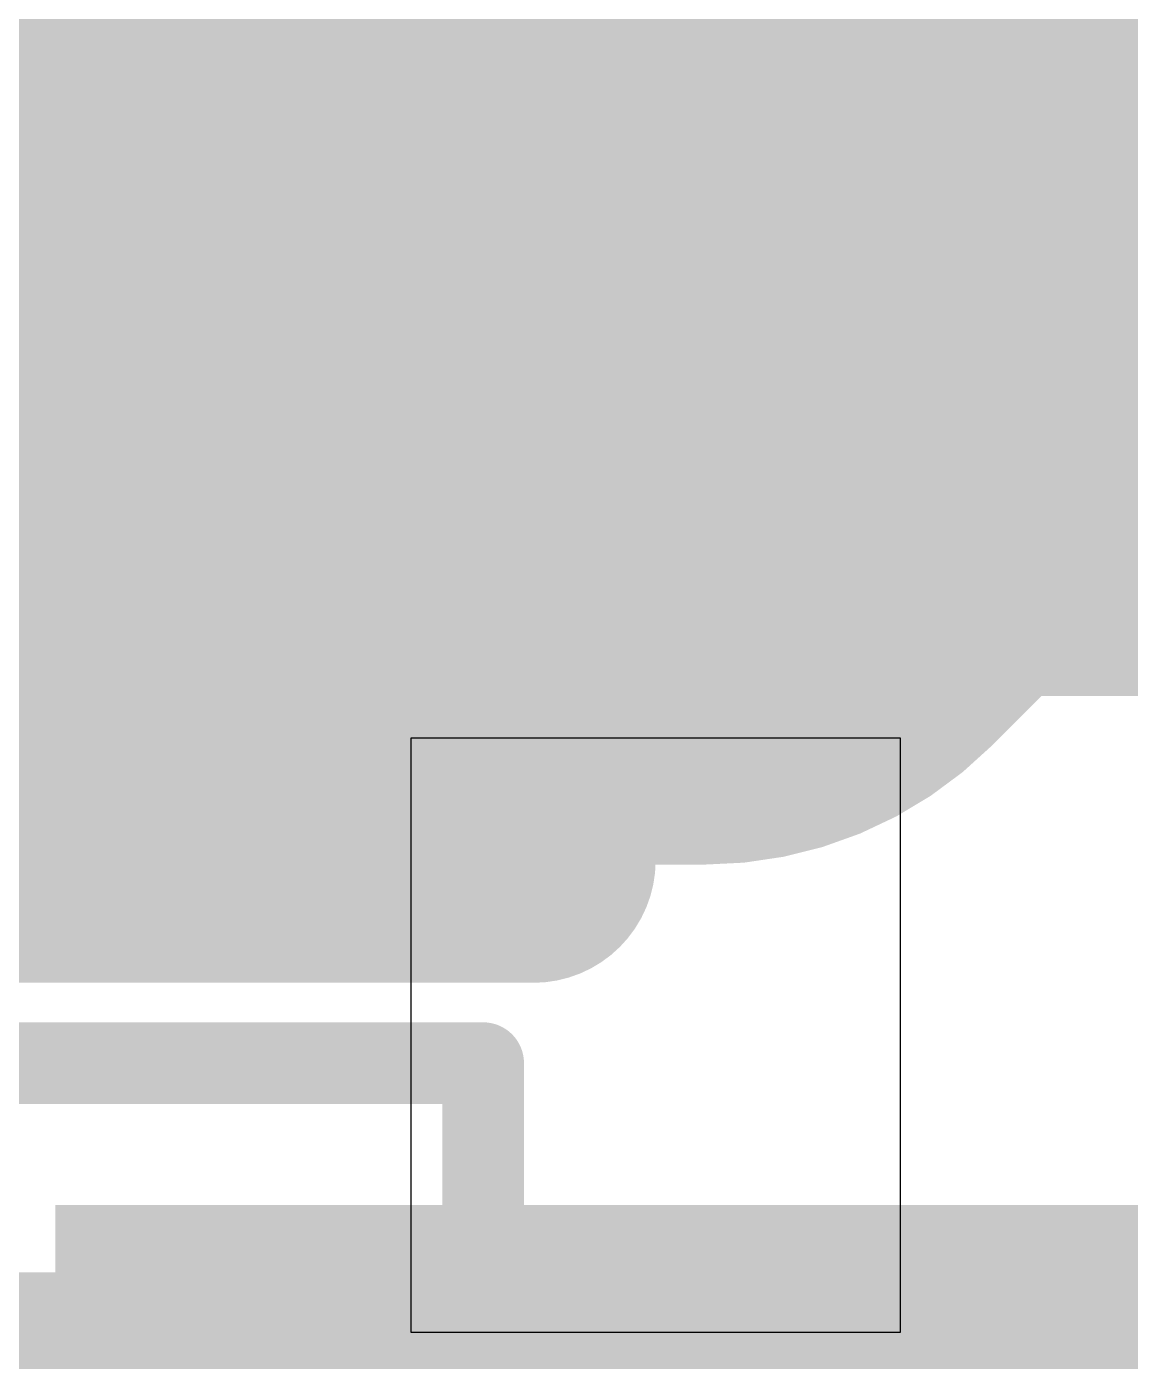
# Model space of a CAD drawing. Header units: inches. Extents: x -0.16 to 1.73, y -0.16 to 1.34.
# Drawn here: x 0.22504 to 0.25209, y 0.24622 to 0.27895 of the extents above; entities that cross this region are included whole.
import ezdxf

# ---------------------------------------------------------------- set-up
doc = ezdxf.new("R2010")
doc.units = ezdxf.units.IN
doc.header["$MEASUREMENT"] = 0
for name, color, linetype in [('Bottom Layer', 5, 'Continuous'), ('Mechanical 15', 56, 'Continuous'), ('Top Layer', 1, 'Continuous'), ('Top Overlay', 2, 'Continuous'), ('Top Solder', 216, 'Continuous')]:
    doc.layers.add(name, color=color, linetype=linetype)

# ---------------------------------------------------------------- blocks, each defined once
blk = doc.blocks.new('SOD_123_L2_7_W1_6_LS3_7_RD_86')
at = {"layer": 'Top Solder'}
blk.add_hatch(color=216, dxfattribs=at).paths.add_polyline_path([(-0.086288, 0.028015), (-0.04246, 0.028015), (-0.04246, -0.028015), (-0.086288, -0.028015)])
at = {"layer": 'Mechanical 15'}
for points in [[(-0.052953, 0.031496, 0.002, 0.002, 0), (-0.052953, -0.031496, 0.002, 0.002, 0)], [(0.052953, -0.031496, 0.002, 0.002, 0), (-0.052953, -0.031496, 0.002, 0.002, 0)]]:
    blk.add_lwpolyline(points, format="xyseb", dxfattribs=at)
blk.add_lwpolyline([(-0.053453, -0.031496, 0.001, 0.001, 1), (-0.052453, -0.031496, 0.001, 0.001, 1)], format="xyseb", close=True, dxfattribs=at)
blk.add_lwpolyline([(-0.053453, -0.031496, 0.001, 0.001, 1), (-0.052453, -0.031496, 0.001, 0.001, 1)], format="xyseb", close=True, dxfattribs=at)
at = {"layer": 'Top Overlay'}
for p, q in [((-0.051181, -0.024898), (-0.063181, -0.024898)), ((-0.063181, -0.024898), (-0.063181, -0.039465)), ((-0.051181, -0.039465), (-0.051181, -0.024898)), ((-0.063181, -0.039465), (-0.051181, -0.039465)), ((-0.051181, -0.039465), (-0.051181, -0.039465))]:
    blk.add_line(p, q, dxfattribs=at)
blk.add_lwpolyline([(0.054181, -0.036465, 0.006, 0.006, 0), (-0.054181, -0.036465, 0.006, 0.006, 0)], format="xyseb", dxfattribs=at)
blk.add_lwpolyline([(-0.055681, -0.036465, 0.003, 0.003, 1), (-0.052681, -0.036465, 0.003, 0.003, 1)], format="xyseb", close=True, dxfattribs=at)

msp = doc.modelspace()

# ---------------------------------------------------------------- linework, layer by layer
at = {"layer": 'Bottom Layer'}
for points in [[(0.241637, 0.2684, 0.02, 0.02, 0), (0.290073, 0.316836, 0.02, 0.02, 0)], [(0.056968, 0.2684, 0.02, 0.02, 0), (0.241637, 0.2684, 0.02, 0.02, 0)], [(-0.003695, 0.2384, 0.02, 0.02, 0), (0.282737, 0.2384, 0.02, 0.02, 0)]]:
    msp.add_lwpolyline(points, format="xyseb", dxfattribs=at)
msp.add_lwpolyline([(0.236637, 0.2684, 0.01, 0.01, 1), (0.246637, 0.2684, 0.01, 0.01, 1)], format="xyseb", close=True, dxfattribs=at)
msp.add_lwpolyline([(0.236637, 0.2684, 0.01, 0.01, 1), (0.246637, 0.2684, 0.01, 0.01, 1)], format="xyseb", close=True, dxfattribs=at)
at = {"layer": 'Top Layer'}
msp.add_lwpolyline([(0.1644, 0.275036, 0.025, 0.025, 0), (0.337378, 0.275036, 0.025, 0.025, 0)], format="xyseb", dxfattribs=at)

# ---------------------------------------------------------------- block references
at = {"rotation": 180}
msp.add_blockref('SOD_123_L2_7_W1_6_LS3_7_RD_86', (0.183273, 0.222036), dxfattribs=at)

doc.saveas('drawing.dxf')
